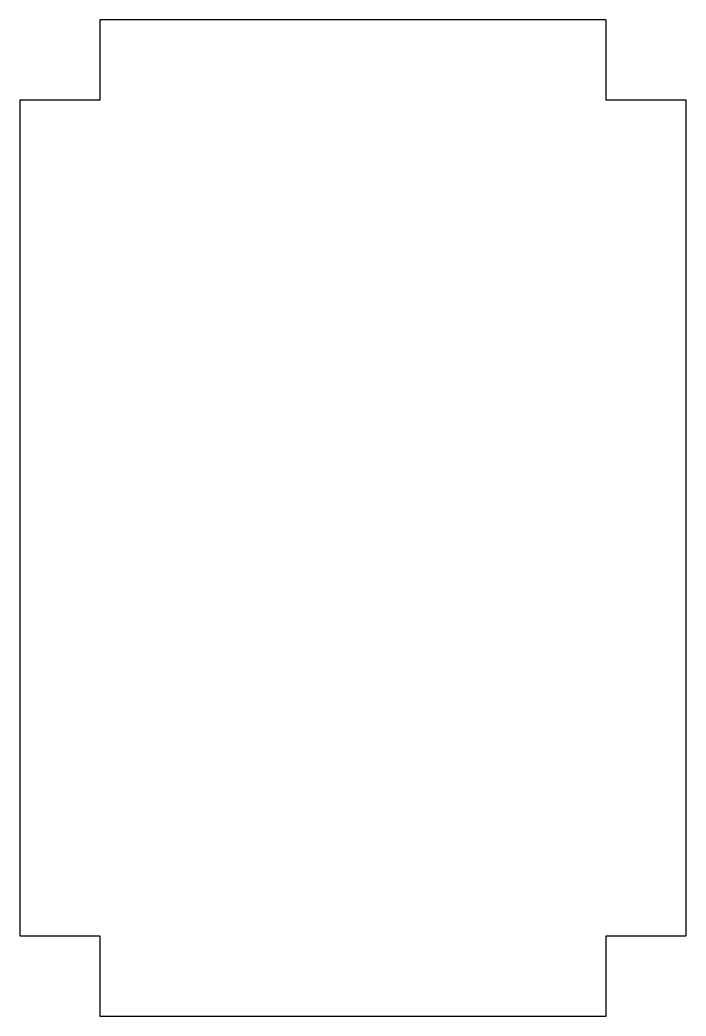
# Model space of a CAD drawing. Header units: inches. Extents: x -0.12 to 0.92, y -1.55 to 0.
import ezdxf

# ---------------------------------------------------------------- set-up
doc = ezdxf.new("R2010")
doc.units = ezdxf.units.IN
doc.header["$MEASUREMENT"] = 0

msp = doc.modelspace()

# ---------------------------------------------------------------- linework, layer by layer
msp.add_lwpolyline([(0, 0), (0, -0.125), (-0.125, -0.125), (-0.125, -1.429), (0, -1.429), (0, -1.554), (0.79, -1.554), (0.79, -1.429), (0.915, -1.429), (0.915, -0.125), (0.79, -0.125), (0.79, 0)], close=True)

doc.saveas('drawing.dxf')
